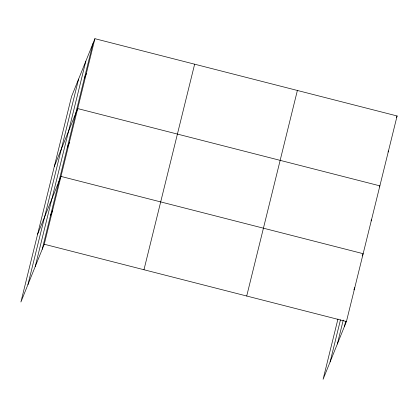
<?xml version="1.0" encoding="UTF-8"?>
<svg xmlns="http://www.w3.org/2000/svg" width="418" height="418" viewBox="0 0 418 418"><rect width="100%" height="100%" fill="white"/><g stroke="black" fill="none" stroke-linecap="round" stroke-linejoin="round"><path stroke-width="0.63" d="M27.933 284.627L78.6 79.07M35.18 266.689L85.847 61.138M42.213 249.285L92.88 43.733M94.917 38.691L71.567 96.48L20.9 302.031L44.251 244.243L94.917 38.691L397.1 115.969L346.433 321.52L323.083 379.309L337.948 319.018M143.97 269.746L194.636 64.194M246.709 296.017L297.381 90.466M330.115 361.904L340.487 319.822M337.363 343.972L343.246 320.104M344.395 326.562L345.634 321.541M84.264 78.678L86.301 73.636M54.34 166.364L77.691 108.576L379.873 185.858L379.419 186.977M67.293 147.538L69.331 142.491M37.62 234.2L60.971 176.412L363.153 253.689L362.249 255.931M50.573 215.369L52.611 210.327M396.421 117.651L397.1 115.969M388.035 152.032L388.484 150.914M371.059 220.892L371.513 219.774M353.889 289.846L354.793 287.605M44.251 244.243L346.433 321.52"/></g></svg>
